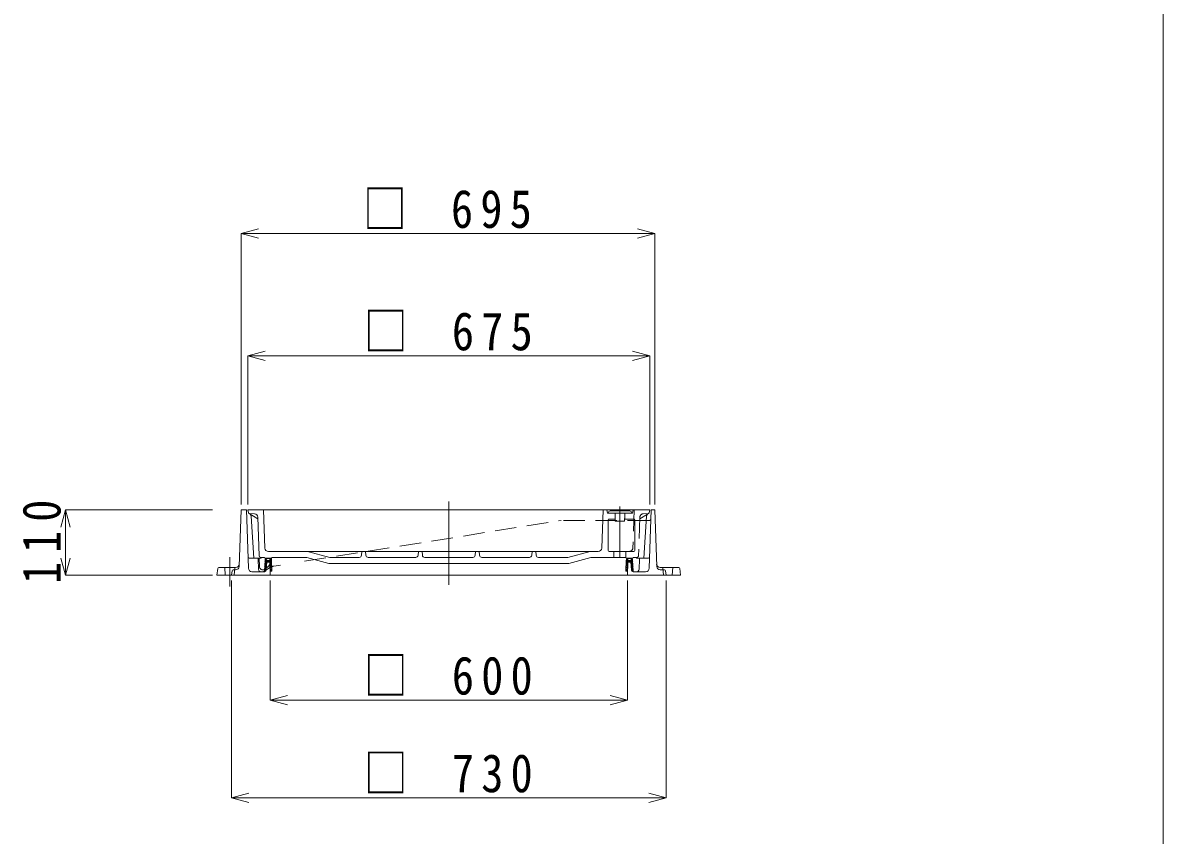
# Model space of a CAD drawing. Units: millimetres, scale not verified. Extents: x -5968 to 5968, y -4228 to 4228.
# Drawn here: x 4052 to 5968, y -146 to 1218 of the extents above; entities that cross this region are included whole.
import ezdxf

# ---------------------------------------------------------------- set-up
doc = ezdxf.new("R2010")
doc.units = ezdxf.units.MM
doc.header["$LTSCALE"] = 30
for name, pattern in [('CHAIN1', [8, 5, -1, 1, -1]), ('CHAIN2', [12, 9, -1, 1, -1]), ('DASHED1', [1.8, 1.2, -0.6])]:
    doc.linetypes.add(name, pattern=pattern)
doc.layers.add('0-0_枠', color=3, linetype='Continuous', lineweight=9)
doc.layers.add('1-0', color=7, linetype='Continuous', lineweight=9)
doc.styles.add('ＭＳ ゴシック', font='')
doc.styles.get('ＭＳ ゴシック').set_extended_font_data('MS Gothic')

msp = doc.modelspace()

# ---------------------------------------------------------------- linework, layer by layer
at = {"layer": '0-0_枠', "color": 4}
for p, q in [((4418.4, 864.6), (4447.38, 872.36)), ((4418.4, 864.6), (5113.4, 864.6)), ((4418.4, 864.6), (4447.38, 856.83)), ((4418.4, 864.6), (4418.4, 409.42)), ((5113.4, 864.6), (5084.42, 872.36)), ((5113.4, 864.6), (5084.42, 856.83)), ((5113.4, 864.6), (5113.4, 409.42)), ((4429.9, 659.07), (4458.88, 666.84)), ((4429.9, 659.07), (5104.9, 659.07)), ((4429.9, 659.07), (4458.88, 651.31)), ((4429.9, 659.07), (4429.9, 409.42)), ((5104.9, 659.07), (5075.92, 666.84)), ((5104.9, 659.07), (5075.92, 651.31)), ((5104.9, 659.07), (5104.9, 409.42)), ((4123.54, 400.42), (4115.78, 371.44)), ((4123.54, 290.42), (4123.54, 400.42)), ((4123.54, 400.42), (4131.31, 371.44)), ((4123.54, 400.42), (4370.54, 400.42)), ((4123.54, 290.42), (4115.78, 319.4)), ((4123.54, 290.42), (4131.31, 319.4)), ((4123.54, 290.42), (4370.54, 290.42)), ((4402.4, -83.18), (4402.4, 281.42)), ((4467.4, 80.84), (4467.4, 281.42)), ((5067.4, 80.84), (5067.4, 281.42)), ((5132.4, -83.18), (5132.4, 281.42)), ((4467.4, 80.84), (4496.38, 88.61)), ((4467.4, 80.84), (5067.4, 80.84)), ((4467.4, 80.84), (4496.38, 73.08)), ((5067.4, 80.84), (5038.42, 88.61)), ((5067.4, 80.84), (5038.42, 73.08)), ((4402.4, -83.18), (4431.38, -75.42)), ((5132.4, -83.18), (5103.42, -75.42)), ((4402.4, -83.18), (5132.4, -83.18)), ((4402.4, -83.18), (4431.38, -90.95)), ((5132.4, -83.18), (5103.42, -90.95))]:
    msp.add_line(p, q, dxfattribs=at)
at = {"layer": '0-0_枠', "color": 7, "linetype": 'CHAIN2'}
msp.add_line((4767.4, 274.35), (4767.4, 414.36), dxfattribs=at)
at = {"layer": '0-0_枠', "linetype": 'CHAIN1'}
msp.add_line((5054.9, 320.29), (5054.9, 406), dxfattribs=at)
at = {"layer": '0-0_枠', "color": 2}
for p, q in [((4418.4, 400.42), (4415.1, 305.21)), ((4427.4, 400.42), (4418.4, 400.42)), ((4427.4, 400.42), (4430.71, 302.22)), ((5104.1, 302.22), (5107.4, 400.42)), ((5113.4, 400.42), (5107.4, 400.42)), ((5113.4, 400.42), (5116.7, 305.21)), ((4445.68, 319.42), (4432.06, 319.42)), ((4447.18, 317.97), (4447.77, 300.28)), ((4458.63, 315.68), (4457.46, 297.42)), ((4461.1, 307.34), (4457.89, 304.13)), ((4461.29, 310.36), (4458.08, 307.15)), ((4463.52, 315.42), (4458.27, 310.17)), ((4460.69, 315.42), (4458.47, 313.19)), ((4461.78, 319.33), (4458.71, 316.26)), ((4460.08, 315.61), (4460.07, 315.42)), ((4467.75, 315.42), (4460.07, 315.42)), ((4461.42, 312.42), (4460.58, 299.23)), ((4461.42, 312.42), (4466.4, 312.42)), ((4462.62, 319.42), (4465.26, 319.42)), ((4464.75, 318.42), (4463.08, 318.42)), ((4466.35, 315.42), (4463.35, 312.42)), ((4464.69, 319.42), (4463.69, 318.42)), ((4467.08, 318.98), (4466.17, 318.06)), ((4469.26, 315.51), (4466.18, 312.42)), ((4469.39, 312.8), (4466.51, 309.93)), ((4469.51, 310.1), (4466.64, 307.22)), ((4469.63, 307.39), (4466.76, 304.52)), ((4468.58, 317.65), (4467.51, 316.58)), ((4467.75, 315.42), (4467.75, 315.56)), ((5065.17, 307.39), (5068.04, 304.52)), ((5065.29, 310.1), (5068.17, 307.22)), ((5065.42, 312.8), (5068.29, 309.93)), ((5065.54, 315.51), (5068.62, 312.42)), ((5066.22, 317.65), (5067.29, 316.58)), ((5067.05, 315.42), (5067.06, 315.56)), ((5067.05, 315.42), (5074.73, 315.42)), ((5067.4, 290.42), (5068.4, 312.42)), ((5067.72, 318.98), (5068.64, 318.06)), ((5068.4, 312.42), (5073.4, 312.42)), ((5073.38, 312.42), (5068.4, 312.42)), ((5068.45, 315.42), (5071.45, 312.42)), ((5072.19, 319.42), (5069.54, 319.42)), ((5070.05, 318.42), (5071.73, 318.42)), ((5070.11, 319.42), (5071.11, 318.42)), ((5071.28, 315.42), (5076.53, 310.17)), ((5073.03, 319.33), (5076.1, 316.26)), ((5073.38, 312.42), (5074.23, 299.23)), ((5073.4, 312.42), (5074.23, 299.23)), ((5073.51, 310.36), (5076.72, 307.15)), ((5073.71, 307.34), (5076.92, 304.13)), ((5074.11, 315.42), (5076.34, 313.19)), ((5074.72, 315.61), (5074.73, 315.42)), ((5076.18, 315.68), (5077.35, 297.42)), ((5087.63, 317.97), (5087.03, 300.28)), ((5089.13, 319.42), (5102.74, 319.42)), ((4377.9, 290.42), (4379.2, 301.65)), ((4546.46, 290.42), (4377.9, 290.42)), ((4409.24, 303.42), (4381.18, 303.42)), ((4403.2, 297.64), (4402.4, 290.42)), ((4409.11, 299.42), (4405.19, 299.42)), ((4457.58, 296.42), (4436.7, 296.42)), ((4459.82, 297.42), (4457.46, 297.42)), ((4460.71, 301.29), (4457.5, 298.08)), ((4460.9, 304.32), (4457.69, 301.1)), ((4469.76, 304.68), (4466.88, 301.81)), ((4469.88, 301.98), (4467.01, 299.11)), ((4470, 299.27), (4468.15, 297.42)), ((5156.9, 290.42), (4525.87, 290.42)), ((5064.8, 299.27), (5066.65, 297.42)), ((5064.92, 301.98), (5067.8, 299.11)), ((5065.05, 304.68), (5067.92, 301.81)), ((5073.9, 304.32), (5077.11, 301.1)), ((5074.09, 301.29), (5077.31, 298.08)), ((5074.98, 297.42), (5077.35, 297.42)), ((5077.22, 296.42), (5098.1, 296.42)), ((5122.56, 303.42), (5153.62, 303.42)), ((5122.7, 299.42), (5129.61, 299.42)), ((5131.6, 297.64), (5132.4, 290.42)), ((5156.9, 290.42), (5155.61, 301.65))]:
    msp.add_line(p, q, dxfattribs=at)
at = {"layer": '0-0_枠'}
for p, q in [((4429.9, 400.42), (5104.9, 400.42)), ((4429.9, 400.42), (4430.75, 395.35)), ((4431.72, 393.95), (4446.44, 385.42)), ((4432.48, 394.31), (4440.74, 393.77)), ((4439.54, 319.42), (4435.52, 389.66)), ((4446.35, 388), (4448.67, 323.31)), ((4455.91, 400.42), (4458.21, 336.2)), ((5024.32, 336.2), (5026.62, 400.42)), ((5035.1, 331.92), (5035.1, 383.42)), ((5035.4, 395.42), (5035.4, 394.92)), ((5035.4, 394.92), (5074.4, 394.92)), ((5047.06, 384.92), (5036.6, 384.92)), ((5071.4, 398.42), (5038.4, 398.42)), ((5046.9, 394.92), (5046.9, 384.92)), ((5078.4, 384.92), (5062.74, 384.92)), ((5062.9, 394.92), (5062.9, 384.92)), ((5074.4, 395.42), (5074.4, 394.92)), ((5075.9, 394.92), (5076.9, 400.42)), ((5079.9, 331.92), (5079.9, 383.42)), ((5095.27, 319.42), (5099.29, 389.66)), ((5103.09, 393.95), (5101.28, 392.9)), ((5104.9, 400.42), (5104.06, 395.35)), ((5047.15, 381.42), (5062.65, 381.42)), ((5018.33, 330.42), (4464.21, 330.42)), ((4567.22, 320.42), (4529.9, 330.42)), ((4620.76, 324.02), (4621.4, 330.42)), ((4627.4, 330.42), (4628.04, 324.02)), ((4715.76, 324.02), (4716.4, 330.42)), ((4722.4, 330.42), (4723.04, 324.02)), ((4812.4, 330.42), (4811.76, 324.02)), ((4819.04, 324.02), (4818.4, 330.42)), ((4907.4, 330.42), (4906.76, 324.02)), ((4914.04, 324.02), (4913.4, 330.42)), ((4967.58, 320.42), (5004.9, 330.42)), ((5078.4, 330.42), (5036.6, 330.42)), ((5044.9, 320.42), (5044.9, 330.42)), ((5064.9, 319.92), (5064.9, 330.42)), ((4451.98, 319.42), (4439.54, 319.42)), ((4448.81, 319.42), (4449.32, 305.2)), ((4457.65, 320.42), (4451.67, 320.42)), ((4451.98, 319.42), (4452.65, 320.42)), ((4457.65, 320.42), (4458.15, 319.42)), ((4469.65, 319.42), (4458.15, 319.42)), ((4469.22, 316.24), (4469.4, 319.42)), ((4469.65, 319.42), (4470.15, 320.42)), ((4528.59, 320.42), (4470.15, 320.42)), ((4565.91, 310.42), (4528.59, 320.42)), ((4616.78, 320.42), (4567.22, 320.42)), ((4711.78, 320.42), (4632.02, 320.42)), ((4807.78, 320.42), (4727.02, 320.42)), ((4823.02, 320.42), (4902.78, 320.42)), ((4918.02, 320.42), (4967.58, 320.42)), ((5065.15, 319.42), (5064.65, 320.42)), ((5065.15, 319.42), (5076.65, 319.42)), ((5077.15, 320.42), (5076.65, 319.42)), ((5077.15, 320.42), (5082.15, 320.42)), ((5082.82, 319.42), (5082.15, 320.42)), ((5082.82, 319.42), (5095.27, 319.42))]:
    msp.add_line(p, q, dxfattribs=at)
at = {"layer": '0-0_枠', "linetype": 'DASHED1'}
for p, q in [((5078.9, 400.42), (5076.59, 336.2)), ((5088.46, 388), (5086.13, 323.31)), ((5101.28, 392.9), (5088.36, 385.42)), ((5102.32, 394.31), (5094.06, 393.77)), ((5083.13, 320.42), (5082.15, 320.42)), ((4464.85, 306.46), (4459.56, 301.17))]:
    msp.add_line(p, q, dxfattribs=at)
at = {"layer": '0-0_枠', "color": 2, "linetype": 'DASHED1'}
for p, q in [((4525.19, 314.1), (4956.4, 382.42)), ((5103.89, 382.42), (4956.4, 382.42)), ((4473.28, 305.87), (4484.44, 307.64)), ((4391.9, 290.42), (4390.9, 303.42)), ((4406.9, 290.42), (4407.9, 303.42)), ((4467.91, 303.92), (4455.4, 296.42)), ((5127.9, 290.42), (5126.9, 303.42)), ((5142.9, 290.42), (5143.9, 303.42))]:
    msp.add_line(p, q, dxfattribs=at)
at = {"layer": '0-0_枠', "color": 2, "linetype": 'CHAIN1'}
msp.add_line((4399.4, 320.88), (4399.4, 271.75), dxfattribs=at)
at = {"layer": '0-0_枠'}
for points in [[(5075.9, 394.92), (5033.9, 394.92), (5032.9, 400.42)], [(5047.15, 381.42), (5046.9, 390.96), (5046.9, 394.92)], [(5062.65, 381.42), (5062.9, 390.96), (5062.9, 394.92)], [(4565.91, 310.42), (4968.9, 310.42), (5006.22, 320.42), (5064.65, 320.42)]]:
    msp.add_lwpolyline(points, dxfattribs=at)
at = {"layer": '0-0_枠', "color": 2}
for points in [[(4467.4, 290.42), (4466.4, 312.42), (4461.4, 312.42), (4460.58, 299.23)], [(4469.26, 315.6), (4470.09, 297.42), (4467.08, 297.42), (4466.4, 312.42)], [(5065.54, 315.6), (5064.72, 297.42), (5067.72, 297.42), (5068.4, 312.42)]]:
    msp.add_lwpolyline(points, dxfattribs=at)
at = {"layer": '0-0_枠'}
for centre, radius, start, end in [((4432.61, 396.31), 2, 189.46231, 266.24866), ((4432.72, 395.68), 2, 189.46231, 239.92143), ((4431.52, 389.43), 4, 3.27521, 59.92197), ((4440.35, 387.79), 6, 2.05876, 86.24866), ((5036.6, 383.42), 1.5, 90, 180), ((5038.4, 395.42), 3, 90, 180), ((5071.4, 395.42), 3, 0, 90), ((5078.4, 383.42), 1.5, 0, 90), ((5103.28, 389.43), 4, 120.07803, 176.72479), ((5102.08, 395.68), 2, 300.07855, 350.53767), ((4464.21, 336.42), 6, 182.05876, 270), ((5018.33, 336.42), 6, 270, 357.95448), ((5036.6, 331.92), 1.5, 180, 270), ((5078.4, 331.92), 1.5, 270, 0), ((4451.67, 323.42), 3, 182.05876, 270), ((4454.24, 317.07), 15, 356.20453, 356.81728), ((4616.78, 324.42), 4, 270, 354.2894), ((4632.02, 324.42), 4, 185.71059, 270), ((4711.78, 324.42), 4, 270, 354.2894), ((4727.02, 324.42), 4, 185.71059, 270), ((4807.78, 324.42), 4, 270, 354.2894), ((4823.02, 324.42), 4, 185.71059, 270), ((4902.78, 324.42), 4, 270, 354.2894), ((4918.02, 324.42), 4, 185.71059, 270), ((4455.32, 305.42), 6, 182.05864, 292.45747)]:
    msp.add_arc(centre, radius, start, end, dxfattribs=at)
at = {"layer": '0-0_枠', "linetype": 'DASHED1'}
for centre, radius, start, end in [((5094.45, 387.79), 6, 93.75133, 177.94122), ((5102.19, 396.31), 2, 273.75133, 350.53767), ((5070.59, 336.42), 6, 270, 357.94133), ((4454.24, 317.07), 15, 315, 356.20453), ((5083.13, 323.42), 3, 270, 357.94122), ((4455.32, 305.42), 6, 292.45747, 315)]:
    msp.add_arc(centre, radius, start, end, dxfattribs=at)
at = {"layer": '0-0_枠', "color": 2, "linetype": 'DASHED1'}
for centre, radius, start, end in [((5103.89, 385.42), 3, 270, 358.07228), ((4475.62, 291.06), 15, 99.00272, 120.96356)]:
    msp.add_arc(centre, radius, start, end, dxfattribs=at)
at = {"layer": '0-0_枠', "color": 2}
for centre, radius, start, end in [((4409.24, 309.42), 6, 270, 358.01529), ((4432.06, 321.42), 2, 181.92751, 270), ((4445.68, 317.92), 1.5, 1.92842, 90), ((4462.62, 315.42), 4, 90, 176.33333), ((4463.08, 315.42), 3, 90.00002, 176.42368), ((4464.75, 315.42), 3, 2.60257, 90), ((4465.26, 315.42), 4, 2.60222, 90), ((5069.54, 315.42), 4, 90, 177.39778), ((5070.05, 315.42), 3, 90, 177.39743), ((5071.73, 315.42), 3, 3.57632, 89.99998), ((5072.19, 315.42), 4, 3.66667, 90), ((5089.13, 317.92), 1.5, 90, 178.07158), ((5102.74, 321.42), 2, 270, 358.07249), ((5122.56, 309.42), 6, 181.9847, 270), ((4381.18, 301.42), 2, 90, 173.41806), ((4405.19, 297.42), 2, 90.00002, 173.65982), ((4409.11, 305.42), 6, 270, 358.01529), ((4436.7, 302.42), 6, 181.92749, 270), ((4451.77, 300.42), 4, 181.92751, 270), ((4457.58, 299.42), 3, 270, 356.42366), ((5077.22, 299.42), 3, 183.57632, 270), ((5083.03, 300.42), 4, 270, 358.07249), ((5098.1, 302.42), 6, 270, 358.07249), ((5122.7, 305.42), 6, 181.9847, 270), ((5129.61, 297.42), 2, 6.34018, 89.99998), ((5153.62, 301.42), 2, 6.58194, 90)]:
    msp.add_arc(centre, radius, start, end, dxfattribs=at)
at = {"layer": '1-0', "color": 5}
msp.add_line((5967.67, -4227.98), (5967.67, 4227.98), dxfattribs=at)

# ---------------------------------------------------------------- texts
at = {"layer": '0-0_枠', "color": 7, "char_height": 64.15, "attachment_point": 7, "style": 'ＭＳ ゴシック'}
for s, insert in [('\\T1.33;\\W0.85;□\\~695', (4622.81, 872.1)), ('\\T1.33;\\W0.85;□\\~675', (4624.31, 666.57)), ('\\T1.33;\\W0.85;□\\~600', (4624.31, 88.34)), ('\\T1.33;\\W0.85;□\\~730', (4624.31, -75.68))]:
    msp.add_mtext(s, dxfattribs=dict(at, insert=insert))
at = {"layer": '0-0_枠', "color": 7, "insert": (4116.04, 275.73), "char_height": 64.15, "attachment_point": 7, "rotation": 90, "style": 'ＭＳ ゴシック'}
msp.add_mtext('\\T1.41;\\W0.85;110', dxfattribs=at)

doc.saveas('drawing.dxf')
